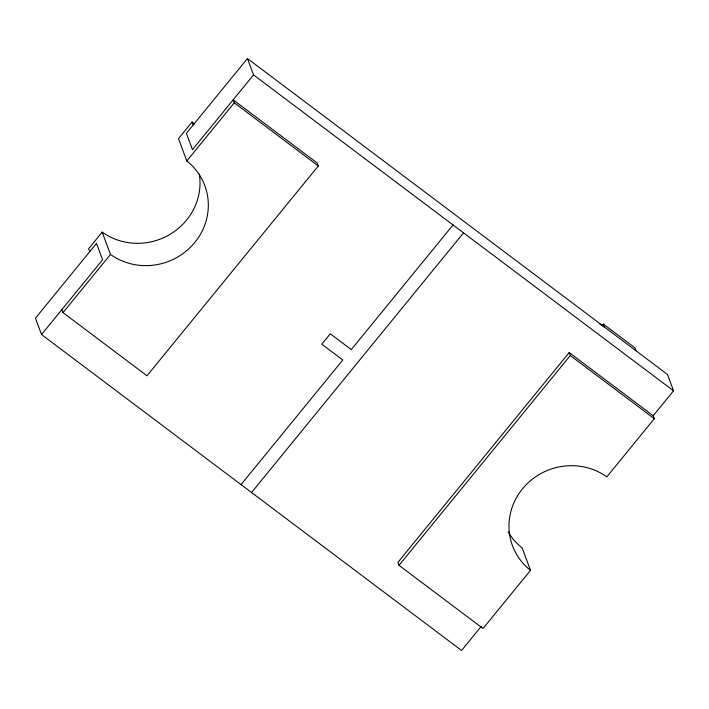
<?xml version="1.0" encoding="UTF-8"?>
<svg xmlns="http://www.w3.org/2000/svg" width="709" height="709" viewBox="0 0 709 709"><rect width="100%" height="100%" fill="white"/><g stroke="black" fill="none" stroke-linecap="round" stroke-linejoin="round"><path stroke-width="1.06" d="M199.344 174.13A61.071 58.404 -20.4 0 1 170.089 234.316A61.071 58.404 -20.4 0 1 102.185 232.127L88.616 248.744L89.724 251.722M194.647 124.057A82.758 79.142 -20.4 0 0 192.068 122.028L178.5 138.645L186.795 160.961A61.071 58.404 -20.4 0 1 194.842 242.443A61.071 58.404 -20.4 0 1 110.48 254.434L62.995 312.598L146.993 375.779L318.288 165.977L317.18 162.999L233.172 99.818L234.28 102.796L318.288 165.977M247.441 58.528L186.387 133.31L192.476 149.67L253.53 74.888L247.441 58.528L667.47 374.449L673.55 390.81L653.202 415.731L654.301 418.709L606.815 476.873A61.071 58.404 -20.4 0 0 522.462 488.864A61.071 58.404 -20.4 0 0 530.5 570.355L483.015 628.52L399.007 565.33L397.909 562.361L569.194 352.55L653.202 415.731M41.53 334.551L102.583 259.769L96.504 243.409L35.45 318.19L41.53 334.551L461.559 650.472L481.234 626.375M186.795 160.961L234.28 102.796M241.042 484.61L342.801 359.977L321.797 344.175L330.279 333.788L351.283 349.59L453.033 224.948M251.544 492.507L463.535 232.844M399.007 565.33L570.302 355.528L569.194 352.55M601.959 325.803L603.359 324.084L634.856 347.782L635.964 350.751M599.885 323.969L604.467 327.062L603.359 324.084M253.53 74.888L673.55 390.81M570.302 355.528L654.301 418.709M530.5 570.355L522.205 548.039A61.071 58.404 -20.4 0 1 508.123 531.777M192.068 122.028L193.176 125.006M102.185 232.127L110.48 254.434M61.887 309.629L62.995 312.598"/></g></svg>
